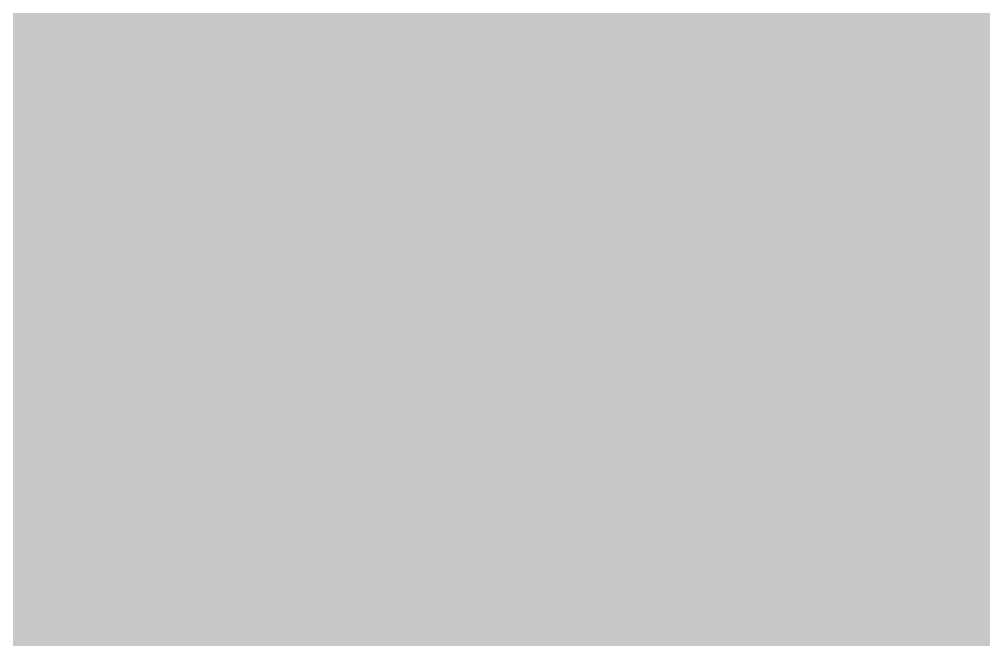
# Model space of a CAD drawing. Header units: millimetres. Extents: x -5 to 304, y -6 to 30.
# Drawn here: x 252.644 to 257.115, y 11.742 to 14.62 of the extents above; entities that cross this region are included whole.
import ezdxf

# ---------------------------------------------------------------- set-up
doc = ezdxf.new("R2010")
doc.units = ezdxf.units.MM
doc.header["$MEASUREMENT"] = 0
for name, color, linetype, true_color in [('Bottom-Layer', 7, 'Continuous', 0x0000ff), ('Top-Layer', 7, 'Continuous', 0xff0000), ('Top-Silkscreen-Layer', 7, 'Continuous', 0xffcc00)]:
    doc.layers.add(name, color=color, linetype=linetype, true_color=true_color)

msp = doc.modelspace()

# ---------------------------------------------------------------- hatches: boundary and pattern name
at = {"layer": 'Bottom-Layer'}
msp.add_hatch(color=256, dxfattribs=at).paths.add_polyline_path([(299.6425, 24.6419), (299.6425, 0.3581), (0.3581, 0.3581), (0.3581, 24.6419)])
at = {"layer": 'Top-Layer'}
msp.add_hatch(color=256, dxfattribs=at).paths.add_polyline_path([(299.6425, 12.1829), (299.6425, 8.5571), (299.4422, 9.0767), (299.0786, 9.4984), (298.5941, 9.773), (298.0455, 9.8682), (296.5855, 9.8682), (296.0286, 9.77), (295.5389, 9.4873), (295.1755, 9.0541), (294.9821, 8.5228), (294.9821, 7.9573), (295.1755, 7.426), (295.5389, 6.9928), (296.0286, 6.7101), (296.5855, 6.6119), (298.0455, 6.6119), (298.5941, 6.7071), (299.0786, 6.9816), (299.4422, 7.4034), (299.6425, 7.9229), (299.6425, 0.3581), (0.3581, 0.3581), (0.3581, 24.6419), (299.6425, 24.6419), (299.6425, 17.1472), (299.5138, 17.6185), (299.2907, 18.0531), (298.9829, 18.4325), (294.793, 22.6225), (294.3046, 22.9973), (293.7358, 23.2328), (293.1255, 23.3132), (275.6171, 23.3132), (275.5125, 23.3109), (275.4082, 23.3039), (271.8325, 23.3039), (271.7281, 23.3109), (271.6236, 23.3132), (171.5773, 23.3132), (171.444, 23.3094), (171.3111, 23.2981), (171.1919, 23.3072), (171.0723, 23.3102), (120.4748, 23.3102), (120.4159, 23.3124), (120.3569, 23.3132), (17.287, 23.3132), (17.2197, 23.3122), (17.1525, 23.3093), (17.0853, 23.3122), (17.018, 23.3132), (7.635, 23.3132), (7.0247, 23.2328), (6.4559, 22.9973), (5.9675, 22.6225), (1.6025, 18.2575), (1.2003, 17.7202), (0.9658, 17.0913), (0.9179, 16.4218), (1.0605, 15.766), (1.3822, 15.1769), (1.8568, 14.7023), (2.4459, 14.3806), (3.1018, 14.2379), (3.7713, 14.2858), (4.4001, 14.5203), (4.9375, 14.9226), (8.6118, 18.5969), (17.018, 18.5969), (17.0853, 18.5979), (17.1525, 18.6007), (17.2197, 18.5979), (17.287, 18.5969), (26.5959, 18.5969), (26.5959, 13.3162), (26.4732, 13.8556), (26.177, 14.3228), (25.7414, 14.6638), (25.2168, 14.8394), (22.1871, 17.8691), (22.0297, 17.9742), (21.844, 18.0112), (9.779, 18.0112), (9.5934, 17.9742), (9.436, 17.8691), (5.1842, 13.6174), (4.8412, 13.894), (4.4366, 14.0685), (4, 14.1282), (2.54, 14.1282), (1.9831, 14.03), (1.4935, 13.7473), (1.13, 13.3141), (0.9366, 12.7827), (0.9366, 12.2173), (1.13, 11.686), (1.4935, 11.2528), (1.9831, 10.9701), (2.54, 10.8719), (4, 10.8719), (4.5372, 10.963), (5.0142, 11.2263), (5.3776, 11.6322), (5.5868, 12.1353), (5.6183, 12.6792), (9.98, 17.0409), (21.6431, 17.0409), (24.0864, 14.5975), (23.6886, 14.2344), (23.431, 13.7613), (23.3419, 13.23), (23.3419, 11.77), (23.4401, 11.2132), (23.7228, 10.7235), (24.156, 10.36), (24.6873, 10.1666), (25.2528, 10.1666), (25.7841, 10.36), (26.2173, 10.7235), (26.5, 11.2132), (26.5982, 11.77), (26.5982, 12.0829), (26.7238, 11.4973), (27.0292, 10.9822), (27.3309, 10.5913), (27.736, 10.3088), (28.2071, 10.1607), (28.701, 10.1607), (29.1721, 10.3088), (29.5772, 10.5913), (29.8789, 10.9822), (30.1152, 11.3423), (30.2623, 11.7471), (30.3122, 12.1749), (30.3122, 18.5969), (69.687, 18.5969), (69.687, 12.5), (69.7481, 12.0274), (69.9274, 11.5858), (70.0702, 11.0806), (70.3663, 10.647), (70.7849, 10.3303), (71.2826, 10.1632), (71.8076, 10.1632), (72.3053, 10.3303), (72.724, 10.647), (73.0201, 11.0806), (73.1628, 11.5858), (73.3422, 12.0274), (73.4033, 12.5), (73.4033, 18.5969), (94.8095, 18.5969), (94.8095, 17.764), (94.495, 17.3448), (94.33, 16.8475), (94.3315, 16.3235), (94.4993, 15.8271), (94.8161, 15.4098), (95.2491, 15.1146), (95.7534, 14.9723), (96.195, 14.793), (96.6677, 14.7319), (97.1403, 14.793), (97.5819, 14.9723), (98.0862, 15.1146), (98.5192, 15.4098), (98.836, 15.8271), (99.0038, 16.3235), (99.0053, 16.8475), (98.8403, 17.3448), (98.5258, 17.764), (98.5258, 18.5969), (101.6505, 18.5969), (101.6505, 17.764), (101.336, 17.3448), (101.171, 16.8475), (101.1725, 16.3235), (101.3403, 15.8271), (101.6572, 15.4098), (102.0901, 15.1146), (102.5945, 14.9723), (103.036, 14.793), (103.5087, 14.7319), (103.9813, 14.793), (104.4229, 14.9723), (104.9272, 15.1146), (105.3602, 15.4098), (105.677, 15.8271), (105.8448, 16.3235), (105.8463, 16.8475), (105.6813, 17.3448), (105.3668, 17.764), (105.3668, 18.5969), (120.242, 18.5969), (120.3009, 18.5947), (120.3599, 18.594), (126.7481, 18.594), (126.7481, 13.3162), (126.6313, 13.8411), (126.35, 14.2994), (125.9346, 14.641), (125.4307, 14.8287), (122.3903, 17.8691), (122.2329, 17.9742), (122.0472, 18.0112), (110.4902, 18.0112), (110.3046, 17.9742), (110.1472, 17.8691), (105.6273, 13.3492), (105.2637, 13.7646), (104.7822, 14.0346), (104.2382, 14.1282), (102.7782, 14.1282), (102.2706, 14.047), (101.8136, 13.8117), (101.4527, 13.4455), (101.224, 12.9852), (98.9514, 12.9852), (98.7227, 13.4455), (98.3618, 13.8117), (97.9048, 14.047), (97.3972, 14.1282), (95.9372, 14.1282), (95.4457, 14.0522), (95.0001, 13.8314), (94.6419, 13.4864), (90.2592, 17.8691), (90.1018, 17.9742), (89.9162, 18.0112), (78.1052, 18.0112), (77.9195, 17.9742), (77.7621, 17.8691), (74.7177, 14.8247), (74.202, 14.6223), (73.7841, 14.2587), (73.5122, 13.7759), (73.418, 13.23), (73.418, 11.77), (73.5162, 11.2132), (73.7989, 10.7235), (74.2321, 10.36), (74.7634, 10.1666), (75.3289, 10.1666), (75.8602, 10.36), (76.2934, 10.7235), (76.5761, 11.2132), (76.6743, 11.77), (76.6743, 13.23), (76.5798, 13.7766), (76.3074, 14.2597), (75.8885, 14.6233), (78.3061, 17.0409), (89.7152, 17.0409), (94.3099, 12.4462), (94.4026, 11.9561), (94.6392, 11.5171), (94.9977, 11.1703), (95.4443, 10.9483), (95.9372, 10.8719), (97.3972, 10.8719), (97.9048, 10.953), (98.3618, 11.1884), (98.7227, 11.5545), (98.9514, 12.0149), (101.224, 12.0149), (101.4527, 11.5545), (101.8136, 11.1884), (102.2706, 10.953), (102.7782, 10.8719), (104.2382, 10.8719), (104.7874, 10.9673), (105.2723, 11.2424), (105.6359, 11.665), (105.8357, 12.1854), (110.6912, 17.0409), (121.8463, 17.0409), (124.2699, 14.6173), (123.8561, 14.2537), (123.5873, 13.7729), (123.4941, 13.23), (123.4941, 11.77), (123.5923, 11.2132), (123.875, 10.7235), (124.3082, 10.36), (124.8395, 10.1666), (125.405, 10.1666), (125.9363, 10.36), (126.3695, 10.7235), (126.6522, 11.2132), (126.7504, 11.77), (126.7504, 12.408), (126.8215, 11.983), (126.9886, 11.5858), (127.1313, 11.0806), (127.4274, 10.647), (127.846, 10.3303), (128.3437, 10.1632), (128.8687, 10.1632), (129.3665, 10.3303), (129.7851, 10.647), (130.0812, 11.0806), (130.2239, 11.5858), (130.4033, 12.0274), (130.4644, 12.5), (130.4644, 18.594), (169.4652, 18.594), (169.4652, 16.5945), (169.4599, 16.514), (169.4582, 16.4332), (169.4582, 12.5), (169.5193, 12.0274), (169.6986, 11.5858), (169.8414, 11.0806), (170.1374, 10.647), (170.5561, 10.3303), (171.0538, 10.1632), (171.5788, 10.1632), (172.0765, 10.3303), (172.4952, 10.647), (172.7913, 11.0806), (172.934, 11.5858), (173.1133, 12.0274), (173.1745, 12.5), (173.1745, 16.2789), (173.1797, 16.3595), (173.1815, 16.4402), (173.1815, 18.5969), (194.6866, 18.5969), (194.6866, 17.8434), (194.3334, 17.4338), (194.1338, 16.9312), (194.1099, 16.3909), (194.2643, 15.8726), (194.5799, 15.4335), (195.0219, 15.1219), (195.5416, 14.9723), (195.9832, 14.793), (196.4558, 14.7319), (196.9285, 14.793), (197.3701, 14.9723), (197.8577, 15.107), (198.2805, 15.3848), (198.5976, 15.779), (198.7784, 16.2515), (198.8054, 16.7567), (198.6761, 17.2458), (198.4029, 17.6715), (198.4029, 18.5969), (201.4387, 18.5969), (201.4387, 17.764), (201.1242, 17.3448), (200.9592, 16.8475), (200.9607, 16.3235), (201.1285, 15.8271), (201.4453, 15.4098), (201.8783, 15.1146), (202.3826, 14.9723), (202.8242, 14.793), (203.2969, 14.7319), (203.7695, 14.793), (204.2111, 14.9723), (204.7154, 15.1146), (205.1484, 15.4098), (205.4652, 15.8271), (205.633, 16.3235), (205.6345, 16.8475), (205.4695, 17.3448), (205.155, 17.764), (205.155, 18.5969), (226.5193, 18.5969), (226.5193, 13.3162), (226.4157, 13.8077), (226.1671, 14.2442), (225.7974, 14.5842), (225.3416, 14.7953), (224.8432, 14.8574), (221.8315, 17.8691), (221.6741, 17.9742), (221.4884, 18.0112), (210.4394, 18.0112), (210.2538, 17.9742), (210.0964, 17.8691), (205.4735, 13.2462), (205.218, 13.6095), (204.8737, 13.8903), (204.4665, 14.0676), (204.0264, 14.1282), (202.5664, 14.1282), (202.0588, 14.047), (201.6018, 13.8117), (201.2409, 13.4455), (201.0122, 12.9852), (198.7396, 12.9852), (198.5109, 13.4455), (198.15, 13.8117), (197.693, 14.047), (197.1854, 14.1282), (195.7254, 14.1282), (195.1839, 14.0355), (194.704, 13.768), (194.3405, 13.3561), (189.8274, 17.8691), (189.67, 17.9742), (189.4844, 18.0112), (178.0544, 18.0112), (177.8687, 17.9742), (177.7113, 17.8691), (174.6959, 14.8536), (174.2227, 14.7457), (173.8023, 14.503), (173.4721, 14.1473), (173.2615, 13.71), (173.1892, 13.23), (173.1892, 11.77), (173.2874, 11.2132), (173.5701, 10.7235), (174.0033, 10.36), (174.5346, 10.1666), (175.1001, 10.1666), (175.6314, 10.36), (176.0646, 10.7235), (176.3473, 11.2132), (176.4455, 11.77), (176.4455, 13.23), (176.3648, 13.736), (176.131, 14.1919), (175.767, 14.5525), (178.2553, 17.0409), (189.2834, 17.0409), (194.1253, 12.199), (194.3224, 11.6739), (194.686, 11.2468), (195.1729, 10.9685), (195.7254, 10.8719), (197.1854, 10.8719), (197.693, 10.953), (198.15, 11.1884), (198.5109, 11.5545), (198.7396, 12.0149), (201.0122, 12.0149), (201.2409, 11.5545), (201.6018, 11.1884), (202.0588, 10.953), (202.5664, 10.8719), (204.0264, 10.8719), (204.5423, 10.9558), (205.0051, 11.1988), (205.367, 11.576), (205.5907, 12.0484), (205.6792, 12.0941), (205.7565, 12.157), (210.6404, 17.0409), (221.2875, 17.0409), (223.8492, 14.4792), (223.5342, 14.1264), (223.334, 13.6979), (223.2653, 13.23), (223.2653, 11.77), (223.3635, 11.2132), (223.6462, 10.7235), (224.0794, 10.36), (224.6107, 10.1666), (225.1762, 10.1666), (225.7075, 10.36), (226.1407, 10.7235), (226.4234, 11.2132), (226.5216, 11.77), (226.5216, 12.408), (226.5927, 11.983), (226.7597, 11.5858), (226.9025, 11.0806), (227.1986, 10.647), (227.6172, 10.3303), (228.1149, 10.1632), (228.6399, 10.1632), (229.1376, 10.3303), (229.5563, 10.647), (229.8524, 11.0806), (229.9951, 11.5858), (230.1745, 12.0274), (230.2356, 12.5), (230.2356, 18.5969), (269.5474, 18.5969), (269.5474, 12.5), (269.6085, 12.0274), (269.7879, 11.5858), (269.9306, 11.0806), (270.2267, 10.647), (270.6453, 10.3303), (271.143, 10.1632), (271.668, 10.1632), (272.1658, 10.3303), (272.5844, 10.647), (272.8805, 11.0806), (273.0232, 11.5858), (273.2026, 12.0274), (273.2637, 12.5), (273.2637, 18.5876), (275.6171, 18.5876), (275.7216, 18.5899), (275.8259, 18.5969), (292.1487, 18.5969), (295.648, 15.0976), (296.1618, 14.7084), (296.7617, 14.4728), (297.403, 14.4085), (298.0378, 14.5203), (298.6186, 14.7997), (299.1021, 15.2259), (299.4521, 15.7671), (299.6425, 16.3829), (299.6425, 12.8171), (299.4422, 13.3367), (299.0786, 13.7584), (298.5941, 14.0329), (298.0455, 14.1282), (296.5855, 14.1282), (296.1184, 14.0597), (295.6906, 13.8602), (291.8086, 17.7421), (291.6512, 17.8472), (291.4656, 17.8842), (279.0196, 17.8842), (278.8339, 17.8472), (278.6765, 17.7421), (275.6253, 14.6909), (275.1002, 14.8466), (274.5532, 14.8194), (274.0462, 14.6123), (273.6365, 14.2487), (273.3705, 13.7699), (273.2784, 13.23), (273.2784, 11.77), (273.3766, 11.2132), (273.6593, 10.7235), (274.0925, 10.36), (274.6238, 10.1666), (275.1893, 10.1666), (275.7206, 10.36), (276.1538, 10.7235), (276.4365, 11.2132), (276.5347, 11.77), (276.5347, 13.23), (276.4824, 13.6393), (276.3289, 14.0223), (279.2205, 16.9139), (291.2646, 16.9139), (295.0738, 13.1047), (294.9598, 12.59), (295.0163, 12.0659), (295.2373, 11.5873), (295.5996, 11.2043), (296.0653, 10.9572), (296.5855, 10.8719), (298.0455, 10.8719), (298.5941, 10.9671), (299.0786, 11.2416), (299.4422, 11.6634)])
at = {"layer": 'Top-Silkscreen-Layer'}
for points in [[(255.9769, 16.3669), (255.9456, 16.3559), (255.9104, 16.3207), (255.8753, 16.2855), (255.8635, 16.2509), (255.8517, 16.2163), (255.8517, 16.1752), (255.8517, 16.1341), (255.8635, 16.0995), (255.8753, 16.0649), (255.9109, 16.0293), (255.9465, 15.9936), (255.9756, 15.9849), (256.0047, 15.9762), (256.0047, 15.9712), (256.0047, 15.9663), (255.9756, 15.9576), (255.9465, 15.9489), (255.9103, 15.9126), (255.8741, 15.8764), (255.8654, 15.8473), (255.8567, 15.8183), (255.8517, 15.8183), (255.8467, 15.8183), (255.838, 15.8473), (255.8293, 15.8764), (255.7937, 15.912), (255.758, 15.9477), (255.7234, 15.9595), (255.6888, 15.9712), (255.6477, 15.9712), (255.6066, 15.9712), (255.572, 15.9595), (255.5374, 15.9477), (255.5018, 15.912), (255.4662, 15.8764), (255.4575, 15.8473), (255.4488, 15.8183), (255.4438, 15.8183), (255.4388, 15.8183), (255.4301, 15.8473), (255.4214, 15.8764), (255.3857, 15.912), (255.3501, 15.9477), (255.3155, 15.9595), (255.2809, 15.9712), (255.2398, 15.9712), (255.1987, 15.9712), (255.1641, 15.9595), (255.1295, 15.9477), (255.0945, 15.9126), (255.0594, 15.8776), (255.0476, 15.843), (255.0359, 15.8084), (255.0359, 15.7673), (255.0359, 15.7262), (255.0476, 15.6916), (255.0594, 15.657), (255.0945, 15.6219), (255.1295, 15.5869), (255.1641, 15.5751), (255.1987, 15.5633), (255.2398, 15.5633), (255.2809, 15.5633), (255.3155, 15.5751), (255.3501, 15.5869), (255.3857, 15.6225), (255.4214, 15.6582), (255.4301, 15.6872), (255.4388, 15.7163), (255.4438, 15.7163), (255.4488, 15.7163), (255.4575, 15.6872), (255.4662, 15.6582), (255.5024, 15.6219), (255.5386, 15.5857), (255.5677, 15.577), (255.5967, 15.5683), (255.5967, 15.5633), (255.5967, 15.5583), (255.5677, 15.5496), (255.5386, 15.5409), (255.503, 15.5053), (255.4673, 15.4696), (255.4556, 15.435), (255.4438, 15.4004), (255.4438, 15.3593), (255.4438, 15.3182), (255.4556, 15.2836), (255.4673, 15.249), (255.5024, 15.214), (255.5374, 15.1789), (255.572, 15.1672), (255.6066, 15.1554), (255.6477, 15.1554), (255.6888, 15.1554), (255.7234, 15.1672), (255.758, 15.1789), (255.7937, 15.2146), (255.8293, 15.2502), (255.838, 15.2793), (255.8467, 15.3083), (255.8517, 15.3083), (255.8567, 15.3083), (255.8654, 15.2793), (255.8741, 15.2502), (255.9103, 15.214), (255.9465, 15.1778), (255.9756, 15.169), (256.0047, 15.1603), (256.0047, 15.1554), (256.0047, 15.1504), (255.9756, 15.1417), (255.9465, 15.133), (255.9109, 15.0973), (255.8753, 15.0617), (255.8635, 15.0271), (255.8517, 14.9925), (255.8517, 14.9514), (255.8517, 14.9103), (255.8635, 14.8757), (255.8753, 14.8411), (255.9109, 14.8055), (255.9465, 14.7698), (255.9756, 14.7611), (256.0047, 14.7524), (256.0047, 14.7474), (256.0047, 14.7424), (255.9756, 14.7337), (255.9465, 14.725), (255.9109, 14.6894), (255.8753, 14.6537), (255.8635, 14.6192), (255.8517, 14.5846), (255.8517, 14.5435), (255.8517, 14.5023), (255.8635, 14.4677), (255.8753, 14.4332), (255.9109, 14.3975), (255.9465, 14.3619), (255.9756, 14.3532), (256.0047, 14.3445), (256.0047, 14.3395), (256.0047, 14.3345), (255.9756, 14.3258), (255.9465, 14.3171), (255.9109, 14.2814), (255.8753, 14.2458), (255.8635, 14.2112), (255.8517, 14.1766), (255.8517, 14.1355), (255.8517, 14.0944), (255.8635, 14.0598), (255.8753, 14.0252), (255.9109, 13.9896), (255.9465, 13.9539), (255.9756, 13.9452), (256.0047, 13.9365), (256.0047, 13.9315), (256.0047, 13.9266), (255.9756, 13.9179), (255.9465, 13.9092), (255.9109, 13.8735), (255.8753, 13.8379), (255.8635, 13.8033), (255.8517, 13.7687), (255.8517, 13.7276), (255.8517, 13.6865), (255.8635, 13.6519), (255.8753, 13.6173), (255.9103, 13.5822), (255.9454, 13.5472), (255.9799, 13.5354), (256.0145, 13.5236), (256.0556, 13.5236), (256.0968, 13.5236), (256.1313, 13.5354), (256.1659, 13.5472), (256.201, 13.5822), (256.236, 13.6173), (256.2478, 13.6519), (256.2596, 13.6865), (256.2596, 13.7276), (256.2596, 13.7687), (256.2478, 13.8033), (256.236, 13.8379), (256.2004, 13.8735), (256.1647, 13.9092), (256.1357, 13.9179), (256.1066, 13.9266), (256.1066, 13.9315), (256.1066, 13.9365), (256.1357, 13.9452), (256.1647, 13.9539), (256.201, 13.9902), (256.2372, 14.0264), (256.2459, 14.0555), (256.2546, 14.0845), (256.2596, 14.0845), (256.2646, 14.0845), (256.2733, 14.0555), (256.282, 14.0264), (256.3176, 13.9908), (256.3533, 13.9551), (256.3879, 13.9433), (256.4224, 13.9315), (256.4636, 13.9315), (256.5047, 13.9315), (256.5393, 13.9433), (256.5738, 13.9551), (256.6089, 13.9902), (256.6439, 14.0252), (256.6557, 14.0598), (256.6675, 14.0944), (256.6675, 14.1355), (256.6675, 14.1766), (256.6557, 14.2112), (256.6439, 14.2458), (256.6083, 14.2814), (256.5727, 14.3171), (256.5436, 14.3258), (256.5145, 14.3345), (256.5145, 14.3395), (256.5145, 14.3445), (256.5436, 14.3532), (256.5727, 14.3619), (256.6083, 14.3975), (256.6439, 14.4332), (256.6557, 14.4677), (256.6675, 14.5023), (256.6675, 14.5435), (256.6675, 14.5846), (256.6557, 14.6192), (256.6439, 14.6537), (256.6089, 14.6888), (256.5738, 14.7239), (256.5393, 14.7356), (256.5047, 14.7474), (256.4636, 14.7474), (256.4224, 14.7474), (256.3879, 14.7356), (256.3533, 14.7239), (256.3176, 14.6882), (256.282, 14.6526), (256.2733, 14.6235), (256.2646, 14.5944), (256.2596, 14.5944), (256.2546, 14.5944), (256.2459, 14.6235), (256.2372, 14.6526), (256.201, 14.6888), (256.1647, 14.725), (256.1357, 14.7337), (256.1066, 14.7424), (256.1066, 14.7474), (256.1066, 14.7524), (256.1357, 14.7611), (256.1647, 14.7698), (256.2004, 14.8055), (256.236, 14.8411), (256.2478, 14.8757), (256.2596, 14.9103), (256.2596, 14.9514), (256.2596, 14.9925), (256.2478, 15.0271), (256.236, 15.0617), (256.2004, 15.0973), (256.1647, 15.133), (256.1357, 15.1417), (256.1066, 15.1504), (256.1066, 15.1554), (256.1066, 15.1603), (256.1357, 15.169), (256.1647, 15.1778), (256.201, 15.214), (256.2372, 15.2502), (256.2459, 15.2793), (256.2546, 15.3083), (256.2596, 15.3083), (256.2646, 15.3083), (256.2733, 15.2793), (256.282, 15.2502), (256.3176, 15.2146), (256.3533, 15.1789), (256.3879, 15.1672), (256.4224, 15.1554), (256.4636, 15.1554), (256.5047, 15.1554), (256.5393, 15.1672), (256.5738, 15.1789), (256.6089, 15.214), (256.6439, 15.249), (256.6557, 15.2836), (256.6675, 15.3182), (256.6675, 15.3593), (256.6675, 15.4004), (256.6557, 15.435), (256.6439, 15.4696), (256.6083, 15.5053), (256.5727, 15.5409), (256.5436, 15.5496), (256.5145, 15.5583), (256.5145, 15.5633), (256.5145, 15.5683), (256.5436, 15.577), (256.5727, 15.5857), (256.6083, 15.6213), (256.6439, 15.657), (256.6557, 15.6916), (256.6675, 15.7262), (256.6675, 15.7673), (256.6675, 15.8084), (256.6557, 15.843), (256.6439, 15.8776), (256.6089, 15.9126), (256.5738, 15.9477), (256.5393, 15.9595), (256.5047, 15.9712), (256.4636, 15.9712), (256.4224, 15.9712), (256.3879, 15.9595), (256.3533, 15.9477), (256.3176, 15.912), (256.282, 15.8764), (256.2733, 15.8473), (256.2646, 15.8183), (256.2596, 15.8183), (256.2546, 15.8183), (256.2459, 15.8473), (256.2372, 15.8764), (256.201, 15.9126), (256.1647, 15.9489), (256.1357, 15.9576), (256.1066, 15.9663), (256.1066, 15.9712), (256.1066, 15.9762), (256.1357, 15.9849), (256.1647, 15.9936), (256.2004, 16.0293), (256.236, 16.0649), (256.2478, 16.0995), (256.2596, 16.1341), (256.2596, 16.1752), (256.2596, 16.2163), (256.2478, 16.2509), (256.236, 16.2855), (256.201, 16.3206), (256.1659, 16.3556), (256.1313, 16.3674), (256.0968, 16.3792), (256.0525, 16.3786), (256.0083, 16.378)], [(256.2733, 14.4634), (256.282, 14.4343), (256.3182, 14.3981), (256.3545, 14.3619), (256.3835, 14.3532), (256.4126, 14.3445), (256.4126, 14.3395), (256.4126, 14.3345), (256.3835, 14.3258), (256.3545, 14.3171), (256.3182, 14.2809), (256.282, 14.2446), (256.2733, 14.2156), (256.2646, 14.1865), (256.2596, 14.1865), (256.2546, 14.1865), (256.2459, 14.2156), (256.2372, 14.2446), (256.201, 14.2809), (256.1647, 14.3171), (256.1357, 14.3258), (256.1066, 14.3345), (256.1066, 14.3395), (256.1066, 14.3445), (256.1357, 14.3532), (256.1647, 14.3619), (256.201, 14.3981), (256.2372, 14.4343), (256.2459, 14.4634), (256.2546, 14.4925), (256.2596, 14.4925), (256.2646, 14.4925)], [(253.4179, 14.0555), (253.4266, 14.0264), (253.4622, 13.9908), (253.4979, 13.9551), (253.5325, 13.9433), (253.5671, 13.9315), (253.6082, 13.9315), (253.6493, 13.9315), (253.6839, 13.9433), (253.7185, 13.9551), (253.7541, 13.9908), (253.7897, 14.0264), (253.7984, 14.0555), (253.8071, 14.0845), (253.8121, 14.0845), (253.8171, 14.0845), (253.8258, 14.0555), (253.8345, 14.0264), (253.8701, 13.9908), (253.9058, 13.9551), (253.9404, 13.9433), (253.975, 13.9315), (254.0161, 13.9315), (254.0572, 13.9315), (254.0918, 13.9433), (254.1264, 13.9551), (254.162, 13.9908), (254.1976, 14.0264), (254.2063, 14.0555), (254.2151, 14.0845), (254.22, 14.0845), (254.225, 14.0845), (254.2337, 14.0555), (254.2424, 14.0264), (254.2781, 13.9908), (254.3137, 13.9551), (254.3483, 13.9433), (254.3829, 13.9315), (254.424, 13.9315), (254.4651, 13.9315), (254.4997, 13.9433), (254.5343, 13.9551), (254.5699, 13.9908), (254.6056, 14.0264), (254.6143, 14.0555), (254.623, 14.0845), (254.6279, 14.0845), (254.6329, 14.0845), (254.6416, 14.0555), (254.6503, 14.0264), (254.6866, 13.9902), (254.7228, 13.9539), (254.7519, 13.9452), (254.7809, 13.9365), (254.7809, 13.9315), (254.7809, 13.9266), (254.7519, 13.9179), (254.7228, 13.9092), (254.6872, 13.8735), (254.6515, 13.8379), (254.6397, 13.8033), (254.6279, 13.7687), (254.6279, 13.7276), (254.6279, 13.6865), (254.6397, 13.6519), (254.6515, 13.6173), (254.6872, 13.5816), (254.7228, 13.546), (254.7519, 13.5373), (254.7809, 13.5286), (254.7809, 13.5236), (254.7809, 13.5186), (254.7519, 13.5099), (254.7228, 13.5012), (254.6872, 13.4656), (254.6515, 13.4299), (254.6397, 13.3953), (254.6279, 13.3607), (254.6279, 13.3196), (254.6279, 13.2785), (254.6397, 13.2439), (254.6515, 13.2093), (254.6872, 13.1737), (254.7228, 13.1381), (254.7519, 13.1293), (254.7809, 13.1206), (254.7809, 13.1157), (254.7809, 13.1107), (254.7519, 13.102), (254.7228, 13.0933), (254.6872, 13.0576), (254.6515, 13.022), (254.6397, 12.9874), (254.6279, 12.9528), (254.6279, 12.9117), (254.6279, 12.8706), (254.6397, 12.836), (254.6515, 12.8014), (254.6872, 12.7658), (254.7228, 12.7301), (254.7519, 12.7214), (254.7809, 12.7127), (254.7809, 12.7077), (254.7809, 12.7027), (254.7519, 12.694), (254.7228, 12.6853), (254.6866, 12.6491), (254.6503, 12.6129), (254.6416, 12.5838), (254.6329, 12.5547), (254.6279, 12.5547), (254.623, 12.5547), (254.6143, 12.5838), (254.6056, 12.6129), (254.5699, 12.6485), (254.5343, 12.6841), (254.4997, 12.6959), (254.4651, 12.7077), (254.424, 12.7077), (254.3829, 12.7077), (254.3483, 12.6959), (254.3137, 12.6841), (254.2781, 12.6485), (254.2424, 12.6129), (254.2337, 12.5838), (254.225, 12.5547), (254.22, 12.5547), (254.2151, 12.5547), (254.2063, 12.5838), (254.1976, 12.6129), (254.162, 12.6485), (254.1264, 12.6841), (254.0918, 12.6959), (254.0572, 12.7077), (254.0161, 12.7077), (253.975, 12.7077), (253.9404, 12.6959), (253.9058, 12.6841), (253.8701, 12.6485), (253.8345, 12.6129), (253.8258, 12.5838), (253.8171, 12.5547), (253.8121, 12.5547), (253.8071, 12.5547), (253.7984, 12.5838), (253.7897, 12.6129), (253.7541, 12.6485), (253.7185, 12.6841), (253.6839, 12.6959), (253.6493, 12.7077), (253.6082, 12.7077), (253.5671, 12.7077), (253.5325, 12.6959), (253.4979, 12.6841), (253.4622, 12.6485), (253.4266, 12.6129), (253.4179, 12.5838), (253.4092, 12.5547), (253.4042, 12.5547), (253.3992, 12.5547), (253.3905, 12.5838), (253.3818, 12.6129), (253.3456, 12.6491), (253.3094, 12.6853), (253.2803, 12.694), (253.2512, 12.7027), (253.2512, 12.7077), (253.2512, 12.7127), (253.2803, 12.7214), (253.3094, 12.7301), (253.345, 12.7658), (253.3806, 12.8014), (253.3924, 12.836), (253.4042, 12.8706), (253.4042, 12.9117), (253.4042, 12.9528), (253.3924, 12.9874), (253.3806, 13.022), (253.345, 13.0576), (253.3094, 13.0933), (253.2803, 13.102), (253.2512, 13.1107), (253.2512, 13.1157), (253.2512, 13.1206), (253.2803, 13.1293), (253.3094, 13.1381), (253.345, 13.1737), (253.3806, 13.2093), (253.3924, 13.2439), (253.4042, 13.2785), (253.4042, 13.3196), (253.4042, 13.3607), (253.3924, 13.3953), (253.3806, 13.4299), (253.345, 13.4656), (253.3094, 13.5012), (253.2803, 13.5099), (253.2512, 13.5186), (253.2512, 13.5236), (253.2512, 13.5286), (253.2803, 13.5373), (253.3094, 13.546), (253.345, 13.5816), (253.3806, 13.6173), (253.3924, 13.6519), (253.4042, 13.6865), (253.4042, 13.7276), (253.4042, 13.7687), (253.3924, 13.8033), (253.3806, 13.8379), (253.345, 13.8735), (253.3094, 13.9092), (253.2803, 13.9179), (253.2512, 13.9266), (253.2512, 13.9315), (253.2512, 13.9365), (253.2803, 13.9452), (253.3094, 13.9539), (253.3456, 13.9902), (253.3818, 14.0264), (253.3905, 14.0555), (253.3992, 14.0845), (253.4042, 14.0845), (253.4092, 14.0845)], [(253.9374, 13.5114), (253.906, 13.5003), (253.8709, 13.4651), (253.8357, 13.4299), (253.8239, 13.3953), (253.8121, 13.3607), (253.8121, 13.3196), (253.8121, 13.2785), (253.8239, 13.2439), (253.8357, 13.2093), (253.8707, 13.1743), (253.9058, 13.1392), (253.9404, 13.1274), (253.975, 13.1157), (254.0161, 13.1157), (254.0572, 13.1157), (254.0918, 13.1274), (254.1264, 13.1392), (254.1614, 13.1743), (254.1965, 13.2093), (254.2082, 13.2439), (254.22, 13.2785), (254.22, 13.3196), (254.22, 13.3607), (254.2082, 13.3953), (254.1965, 13.4299), (254.1614, 13.465), (254.1264, 13.5), (254.0918, 13.5118), (254.0572, 13.5236), (254.013, 13.523), (253.9687, 13.5225)], [(256.3849, 13.5114), (256.3535, 13.5003), (256.3183, 13.4651), (256.2832, 13.4299), (256.2714, 13.3953), (256.2596, 13.3607), (256.2596, 13.3196), (256.2596, 13.2785), (256.2714, 13.2439), (256.2832, 13.2093), (256.3182, 13.1743), (256.3533, 13.1392), (256.3879, 13.1274), (256.4224, 13.1157), (256.4636, 13.1157), (256.5047, 13.1157), (256.5393, 13.1274), (256.5738, 13.1392), (256.6089, 13.1743), (256.6439, 13.2093), (256.6557, 13.2439), (256.6675, 13.2785), (256.6675, 13.3196), (256.6675, 13.3607), (256.6557, 13.3953), (256.6439, 13.4299), (256.6089, 13.465), (256.5738, 13.5), (256.5393, 13.5118), (256.5047, 13.5236), (256.4604, 13.523), (256.4162, 13.5225)], [(253.4179, 12.4237), (253.4266, 12.3946), (253.4628, 12.3584), (253.4991, 12.3222), (253.5281, 12.3135), (253.5572, 12.3048), (253.5572, 12.2998), (253.5572, 12.2948), (253.5281, 12.2861), (253.4991, 12.2774), (253.4628, 12.2412), (253.4266, 12.2049), (253.4179, 12.1759), (253.4092, 12.1468), (253.4042, 12.1468), (253.3992, 12.1468), (253.3905, 12.1759), (253.3818, 12.2049), (253.3456, 12.2412), (253.3094, 12.2774), (253.2803, 12.2861), (253.2512, 12.2948), (253.2512, 12.2998), (253.2512, 12.3048), (253.2803, 12.3135), (253.3094, 12.3222), (253.3456, 12.3584), (253.3818, 12.3946), (253.3905, 12.4237), (253.3992, 12.4528), (253.4042, 12.4528), (253.4092, 12.4528)], [(255.0495, 12.4237), (255.0583, 12.3946), (255.0945, 12.3584), (255.1307, 12.3222), (255.1598, 12.3135), (255.1888, 12.3048), (255.1888, 12.2998), (255.1888, 12.2948), (255.1598, 12.2861), (255.1307, 12.2774), (255.0945, 12.2412), (255.0583, 12.2049), (255.0495, 12.1759), (255.0408, 12.1468), (255.0359, 12.1468), (255.0309, 12.1468), (255.0222, 12.1759), (255.0135, 12.2049), (254.9772, 12.2412), (254.941, 12.2774), (254.912, 12.2861), (254.8829, 12.2948), (254.8829, 12.2998), (254.8829, 12.3048), (254.912, 12.3135), (254.941, 12.3222), (254.9772, 12.3584), (255.0135, 12.3946), (255.0222, 12.4237), (255.0309, 12.4528), (255.0359, 12.4528), (255.0408, 12.4528)], [(255.4575, 12.4237), (255.4662, 12.3946), (255.5024, 12.3584), (255.5386, 12.3222), (255.5677, 12.3135), (255.5967, 12.3048), (255.5967, 12.2998), (255.5967, 12.2948), (255.5677, 12.2861), (255.5386, 12.2774), (255.5024, 12.2412), (255.4662, 12.2049), (255.4575, 12.1759), (255.4488, 12.1468), (255.4438, 12.1468), (255.4388, 12.1468), (255.4301, 12.1759), (255.4214, 12.2049), (255.3852, 12.2412), (255.3489, 12.2774), (255.3199, 12.2861), (255.2908, 12.2948), (255.2908, 12.2998), (255.2908, 12.3048), (255.3199, 12.3135), (255.3489, 12.3222), (255.3852, 12.3584), (255.4214, 12.3946), (255.4301, 12.4237), (255.4388, 12.4528), (255.4438, 12.4528), (255.4488, 12.4528)]]:
    msp.add_hatch(color=256, dxfattribs=at).paths.add_polyline_path(points)

# ---------------------------------------------------------------- linework, layer by layer
at = {"layer": 'Top-Silkscreen-Layer', "const_width": 0.254}
for points in [[(252.7413, 14.7474), (252.7413, 14.7424), (252.7123, 14.7337), (252.6832, 14.725), (252.6476, 14.6894), (252.612, 14.6537), (252.6002, 14.6192), (252.5884, 14.5846), (252.5884, 14.5435), (252.5884, 14.5023), (252.6002, 14.4677), (252.612, 14.4332), (252.647, 14.3981), (252.682, 14.3631), (252.7166, 14.3513), (252.7512, 14.3395), (252.7923, 14.3395), (252.8334, 14.3395), (252.868, 14.3513), (252.9026, 14.3631), (252.9383, 14.3987), (252.9739, 14.4343), (252.9826, 14.4634), (252.9913, 14.4925), (252.9963, 14.4925), (253.0013, 14.4925), (253.01, 14.4634), (253.0187, 14.4343), (253.0549, 14.3981), (253.0911, 14.3619), (253.1202, 14.3532), (253.1493, 14.3445), (253.1493, 14.3395), (253.1493, 14.3345), (253.1202, 14.3258), (253.0911, 14.3171), (253.0555, 14.2814), (253.0199, 14.2458), (253.0081, 14.2112), (252.9963, 14.1766), (252.9963, 14.1355), (252.9963, 14.0944), (253.0081, 14.0598), (253.0199, 14.0252), (253.0555, 13.9896), (253.0911, 13.9539), (253.1202, 13.9452), (253.1493, 13.9365), (253.1493, 13.9315), (253.1493, 13.9266), (253.1202, 13.9179), (253.0911, 13.9092), (253.0555, 13.8735), (253.0199, 13.8379), (253.0081, 13.8033), (252.9963, 13.7687), (252.9963, 13.7276), (252.9963, 13.6865), (253.0081, 13.6519), (253.0199, 13.6173), (253.0555, 13.5816), (253.0911, 13.546), (253.1202, 13.5373), (253.1493, 13.5286), (253.1493, 13.5236), (253.1493, 13.5186), (253.1202, 13.5099), (253.0911, 13.5012), (253.0549, 13.465), (253.0187, 13.4287), (253.01, 13.3997), (253.0013, 13.3706), (252.9963, 13.3706), (252.9913, 13.3706), (252.9826, 13.3997), (252.9739, 13.4287), (252.9383, 13.4644), (252.9026, 13.5), (252.868, 13.5118), (252.8334, 13.5236), (252.7923, 13.5236), (252.7512, 13.5236), (252.7166, 13.5118), (252.682, 13.5), (252.6464, 13.4644), (252.6108, 13.4287), (252.6021, 13.3997), (252.5934, 13.3706), (252.5884, 13.3706), (252.5834, 13.3706), (252.5747, 13.3997), (252.566, 13.4287), (252.5298, 13.465), (252.4935, 13.5012)], [(253.1591, 14.7474), (253.1246, 14.7356), (253.09, 14.7239), (253.0543, 14.6882), (253.0187, 14.6526), (253.01, 14.6235), (253.0013, 14.5944), (252.9963, 14.5944), (252.9913, 14.5944), (252.9826, 14.6235), (252.9739, 14.6526), (252.9377, 14.6888), (252.9014, 14.725), (252.8724, 14.7337), (252.8433, 14.7424), (252.8433, 14.7474)], [(253.9651, 14.7474), (253.9651, 14.7424), (253.936, 14.7337), (253.907, 14.725), (253.8713, 14.6894), (253.8357, 14.6537), (253.8239, 14.6192), (253.8121, 14.5846), (253.8121, 14.5435), (253.8121, 14.5023), (253.8239, 14.4677), (253.8357, 14.4332), (253.8713, 14.3975), (253.907, 14.3619), (253.936, 14.3532), (253.9651, 14.3445), (253.9651, 14.3395), (253.9651, 14.3345), (253.936, 14.3258), (253.907, 14.3171), (253.8707, 14.2809), (253.8345, 14.2446), (253.8258, 14.2156), (253.8171, 14.1865), (253.8121, 14.1865), (253.8071, 14.1865), (253.7984, 14.2156), (253.7897, 14.2446), (253.7541, 14.2803), (253.7185, 14.3159), (253.6839, 14.3277), (253.6493, 14.3395), (253.6082, 14.3395), (253.5671, 14.3395), (253.5325, 14.3277), (253.4979, 14.3159), (253.4622, 14.2803), (253.4266, 14.2446), (253.4179, 14.2156), (253.4092, 14.1865), (253.4042, 14.1865), (253.3992, 14.1865), (253.3905, 14.2156), (253.3818, 14.2446), (253.3456, 14.2809), (253.3094, 14.3171), (253.2803, 14.3258), (253.2512, 14.3345), (253.2512, 14.3395), (253.2512, 14.3445), (253.2803, 14.3532), (253.3094, 14.3619), (253.345, 14.3975), (253.3806, 14.4332), (253.3924, 14.4677), (253.4042, 14.5023), (253.4042, 14.5435), (253.4042, 14.5846), (253.3924, 14.6192), (253.3806, 14.6537), (253.3456, 14.6888), (253.3105, 14.7239), (253.2759, 14.7356), (253.2414, 14.7474)], [(253.3924, 11.6122), (253.4042, 11.6468), (253.4042, 11.6879), (253.4042, 11.729), (253.3924, 11.7636), (253.3806, 11.7982), (253.345, 11.8338), (253.3094, 11.8694), (253.2803, 11.8782), (253.2512, 11.8869), (253.2512, 11.8918), (253.2512, 11.8968), (253.2803, 11.9055), (253.3094, 11.9142), (253.3456, 11.9505), (253.3818, 11.9867), (253.3905, 12.0158), (253.3992, 12.0448), (253.4042, 12.0448), (253.4092, 12.0448), (253.4179, 12.0158), (253.4266, 11.9867), (253.4622, 11.9511), (253.4979, 11.9154), (253.5325, 11.9036), (253.5671, 11.8918), (253.6082, 11.8918), (253.6493, 11.8918), (253.6839, 11.9036), (253.7185, 11.9154), (253.7535, 11.9505), (253.7885, 11.9855), (253.8003, 12.0201), (253.8121, 12.0547), (253.8121, 12.0958), (253.8121, 12.1369), (253.8003, 12.1715), (253.7885, 12.2061), (253.7529, 12.2417), (253.7173, 12.2774), (253.6882, 12.2861), (253.6592, 12.2948), (253.6592, 12.2998), (253.6592, 12.3048), (253.6882, 12.3135), (253.7173, 12.3222), (253.7535, 12.3584), (253.7897, 12.3946), (253.7984, 12.4237), (253.8071, 12.4528), (253.8121, 12.4528), (253.8171, 12.4528), (253.8258, 12.4237), (253.8345, 12.3946), (253.8701, 12.359), (253.9058, 12.3234), (253.9404, 12.3116), (253.975, 12.2998), (254.0161, 12.2998), (254.0572, 12.2998), (254.0918, 12.3116), (254.1264, 12.3234), (254.162, 12.359), (254.1976, 12.3946), (254.2063, 12.4237), (254.2151, 12.4528), (254.22, 12.4528), (254.225, 12.4528), (254.2337, 12.4237), (254.2424, 12.3946), (254.2781, 12.359), (254.3137, 12.3234), (254.3483, 12.3116), (254.3829, 12.2998), (254.424, 12.2998), (254.4651, 12.2998), (254.4997, 12.3116), (254.5343, 12.3234), (254.5699, 12.359), (254.6056, 12.3946), (254.6143, 12.4237), (254.623, 12.4528), (254.6279, 12.4528), (254.6329, 12.4528), (254.6416, 12.4237), (254.6503, 12.3946), (254.6866, 12.3584), (254.7228, 12.3222), (254.7519, 12.3135), (254.7809, 12.3048), (254.7809, 12.2998), (254.7809, 12.2948), (254.7519, 12.2861), (254.7228, 12.2774), (254.6872, 12.2417), (254.6515, 12.2061), (254.6397, 12.1715), (254.6279, 12.1369), (254.6279, 12.0958), (254.6279, 12.0547), (254.6397, 12.0201), (254.6515, 11.9855), (254.6866, 11.9505), (254.7216, 11.9154), (254.7562, 11.9036), (254.7908, 11.8918), (254.8319, 11.8918), (254.873, 11.8918), (254.9076, 11.9036), (254.9422, 11.9154), (254.9778, 11.9511), (255.0135, 11.9867), (255.0222, 12.0158), (255.0309, 12.0448), (255.0359, 12.0448), (255.0408, 12.0448), (255.0495, 12.0158), (255.0583, 11.9867), (255.0939, 11.9511), (255.1295, 11.9154), (255.1641, 11.9036), (255.1987, 11.8918), (255.2398, 11.8918), (255.2809, 11.8918), (255.3155, 11.9036), (255.3501, 11.9154), (255.3857, 11.9511), (255.4214, 11.9867), (255.4301, 12.0158), (255.4388, 12.0448), (255.4438, 12.0448), (255.4488, 12.0448), (255.4575, 12.0158), (255.4662, 11.9867), (255.5018, 11.9511), (255.5374, 11.9154), (255.572, 11.9036), (255.6066, 11.8918), (255.6477, 11.8918), (255.6888, 11.8918), (255.7234, 11.9036), (255.758, 11.9154), (255.7931, 11.9505), (255.8281, 11.9855), (255.8399, 12.0201), (255.8517, 12.0547), (255.8517, 12.0958), (255.8517, 12.1369), (255.8399, 12.1715), (255.8281, 12.2061), (255.7925, 12.2417), (255.7568, 12.2774), (255.7278, 12.2861), (255.6987, 12.2948), (255.6987, 12.2998), (255.6987, 12.3048), (255.7278, 12.3135), (255.7568, 12.3222), (255.7931, 12.3584), (255.8293, 12.3946), (255.838, 12.4237), (255.8467, 12.4528), (255.8517, 12.4528), (255.8567, 12.4528), (255.8654, 12.4237), (255.8741, 12.3946), (255.9097, 12.359), (255.9454, 12.3234), (255.9799, 12.3116), (256.0145, 12.2998), (256.0556, 12.2998), (256.0968, 12.2998), (256.1313, 12.3116), (256.1659, 12.3234), (256.2016, 12.359), (256.2372, 12.3946), (256.2459, 12.4237), (256.2546, 12.4528), (256.2596, 12.4528), (256.2646, 12.4528), (256.2733, 12.4237), (256.282, 12.3946), (256.3176, 12.359), (256.3533, 12.3234), (256.3879, 12.3116), (256.4224, 12.2998), (256.4636, 12.2998), (256.5047, 12.2998), (256.5393, 12.3116), (256.5738, 12.3234), (256.6089, 12.3584), (256.6439, 12.3935), (256.6557, 12.428), (256.6675, 12.4626), (256.6675, 12.5038), (256.6675, 12.5449), (256.6557, 12.5795), (256.6439, 12.614), (256.6089, 12.6491), (256.5738, 12.6841), (256.5393, 12.6959), (256.5047, 12.7077), (256.4636, 12.7077), (256.4224, 12.7077), (256.3879, 12.6959), (256.3533, 12.6841), (256.3176, 12.6485), (256.282, 12.6129), (256.2733, 12.5838), (256.2646, 12.5547), (256.2596, 12.5547), (256.2546, 12.5547), (256.2459, 12.5838), (256.2372, 12.6129), (256.2016, 12.6485), (256.1659, 12.6841), (256.1313, 12.6959), (256.0968, 12.7077), (256.0556, 12.7077), (256.0145, 12.7077), (255.9799, 12.6959), (255.9454, 12.6841), (255.9097, 12.6485), (255.8741, 12.6129), (255.8654, 12.5838), (255.8567, 12.5547), (255.8517, 12.5547), (255.8467, 12.5547), (255.838, 12.5838), (255.8293, 12.6129), (255.7937, 12.6485), (255.758, 12.6841), (255.7234, 12.6959), (255.6888, 12.7077), (255.6477, 12.7077), (255.6066, 12.7077), (255.572, 12.6959), (255.5374, 12.6841), (255.5018, 12.6485), (255.4662, 12.6129), (255.4575, 12.5838), (255.4488, 12.5547), (255.4438, 12.5547), (255.4388, 12.5547), (255.4301, 12.5838), (255.4214, 12.6129), (255.3857, 12.6485), (255.3501, 12.6841), (255.3155, 12.6959), (255.2809, 12.7077), (255.2398, 12.7077), (255.1987, 12.7077), (255.1641, 12.6959), (255.1295, 12.6841), (255.0939, 12.6485), (255.0583, 12.6129), (255.0495, 12.5838), (255.0408, 12.5547), (255.0359, 12.5547), (255.0309, 12.5547), (255.0222, 12.5838), (255.0135, 12.6129), (254.9772, 12.6491), (254.941, 12.6853), (254.912, 12.694), (254.8829, 12.7027), (254.8829, 12.7077), (254.8829, 12.7127), (254.912, 12.7214), (254.941, 12.7301), (254.9766, 12.7658), (255.0123, 12.8014), (255.0241, 12.836), (255.0359, 12.8706), (255.0359, 12.9117), (255.0359, 12.9528), (255.0241, 12.9874), (255.0123, 13.022), (254.9766, 13.0576), (254.941, 13.0933), (254.912, 13.102), (254.8829, 13.1107), (254.8829, 13.1157), (254.8829, 13.1206), (254.912, 13.1293), (254.941, 13.1381), (254.9766, 13.1737), (255.0123, 13.2093), (255.0241, 13.2439), (255.0359, 13.2785), (255.0359, 13.3196), (255.0359, 13.3607), (255.0241, 13.3953), (255.0123, 13.4299), (254.9766, 13.4656), (254.941, 13.5012), (254.912, 13.5099), (254.8829, 13.5186), (254.8829, 13.5236), (254.8829, 13.5286), (254.912, 13.5373), (254.941, 13.546), (254.9766, 13.5816), (255.0123, 13.6173), (255.0241, 13.6519), (255.0359, 13.6865), (255.0359, 13.7276), (255.0359, 13.7687), (255.0241, 13.8033), (255.0123, 13.8379), (254.9766, 13.8735), (254.941, 13.9092), (254.912, 13.9179), (254.8829, 13.9266), (254.8829, 13.9315), (254.8829, 13.9365), (254.912, 13.9452), (254.941, 13.9539), (254.9766, 13.9896), (255.0123, 14.0252), (255.0241, 14.0598), (255.0359, 14.0944), (255.0359, 14.1355), (255.0359, 14.1766), (255.0241, 14.2112), (255.0123, 14.2458), (254.9772, 14.2809), (254.9422, 14.3159), (254.9076, 14.3277), (254.873, 14.3395), (254.8319, 14.3395), (254.7908, 14.3395), (254.7562, 14.3277), (254.7216, 14.3159), (254.686, 14.2803), (254.6503, 14.2446), (254.6416, 14.2156), (254.6329, 14.1865), (254.6279, 14.1865), (254.623, 14.1865), (254.6143, 14.2156), (254.6056, 14.2446), (254.5699, 14.2803), (254.5343, 14.3159), (254.4997, 14.3277), (254.4651, 14.3395), (254.424, 14.3395), (254.3829, 14.3395), (254.3483, 14.3277), (254.3137, 14.3159), (254.2781, 14.2803), (254.2424, 14.2446), (254.2337, 14.2156), (254.225, 14.1865), (254.22, 14.1865), (254.2151, 14.1865), (254.2063, 14.2156), (254.1976, 14.2446), (254.1614, 14.2809), (254.1252, 14.3171), (254.0961, 14.3258), (254.0671, 14.3345), (254.0671, 14.3395), (254.0671, 14.3445), (254.0961, 14.3532), (254.1252, 14.3619), (254.1608, 14.3975), (254.1965, 14.4332), (254.2082, 14.4677), (254.22, 14.5023), (254.22, 14.5435), (254.22, 14.5846), (254.2082, 14.6192), (254.1965, 14.6537), (254.1608, 14.6894), (254.1252, 14.725), (254.0961, 14.7337), (254.0671, 14.7424), (254.0671, 14.7474)], [(256.0047, 14.7474), (256.0047, 14.7424), (255.9756, 14.7337), (255.9465, 14.725), (255.9109, 14.6894), (255.8753, 14.6537), (255.8635, 14.6192), (255.8517, 14.5846), (255.8517, 14.5435), (255.8517, 14.5023), (255.8635, 14.4677), (255.8753, 14.4332), (255.9109, 14.3975), (255.9465, 14.3619), (255.9756, 14.3532), (256.0047, 14.3445), (256.0047, 14.3395), (256.0047, 14.3345), (255.9756, 14.3258), (255.9465, 14.3171), (255.9109, 14.2814), (255.8753, 14.2458), (255.8635, 14.2112), (255.8517, 14.1766), (255.8517, 14.1355), (255.8517, 14.0944), (255.8635, 14.0598), (255.8753, 14.0252), (255.9109, 13.9896), (255.9465, 13.9539), (255.9756, 13.9452), (256.0047, 13.9365), (256.0047, 13.9315), (256.0047, 13.9266), (255.9756, 13.9179), (255.9465, 13.9092), (255.9109, 13.8735), (255.8753, 13.8379), (255.8635, 13.8033), (255.8517, 13.7687), (255.8517, 13.7276), (255.8517, 13.6865), (255.8635, 13.6519), (255.8753, 13.6173), (255.9103, 13.5822), (255.9454, 13.5472), (255.9799, 13.5354), (256.0145, 13.5236), (256.0556, 13.5236), (256.0968, 13.5236), (256.1313, 13.5354), (256.1659, 13.5472), (256.201, 13.5822), (256.236, 13.6173), (256.2478, 13.6519), (256.2596, 13.6865), (256.2596, 13.7276), (256.2596, 13.7687), (256.2478, 13.8033), (256.236, 13.8379), (256.2004, 13.8735), (256.1647, 13.9092), (256.1357, 13.9179), (256.1066, 13.9266), (256.1066, 13.9315), (256.1066, 13.9365), (256.1357, 13.9452), (256.1647, 13.9539), (256.201, 13.9902), (256.2372, 14.0264), (256.2459, 14.0555), (256.2546, 14.0845), (256.2596, 14.0845), (256.2646, 14.0845), (256.2733, 14.0555), (256.282, 14.0264), (256.3176, 13.9908), (256.3533, 13.9551), (256.3879, 13.9433), (256.4224, 13.9315), (256.4636, 13.9315), (256.5047, 13.9315), (256.5393, 13.9433), (256.5738, 13.9551), (256.6089, 13.9902), (256.6439, 14.0252), (256.6557, 14.0598), (256.6675, 14.0944), (256.6675, 14.1355), (256.6675, 14.1766), (256.6557, 14.2112), (256.6439, 14.2458), (256.6083, 14.2814), (256.5727, 14.3171), (256.5436, 14.3258), (256.5145, 14.3345), (256.5145, 14.3395), (256.5145, 14.3445), (256.5436, 14.3532), (256.5727, 14.3619), (256.6083, 14.3975), (256.6439, 14.4332), (256.6557, 14.4677), (256.6675, 14.5023), (256.6675, 14.5435), (256.6675, 14.5846), (256.6557, 14.6192), (256.6439, 14.6537), (256.6089, 14.6888), (256.5738, 14.7239), (256.5393, 14.7356), (256.5047, 14.7474)], [(256.4224, 14.7474), (256.3879, 14.7356), (256.3533, 14.7239), (256.3176, 14.6882), (256.282, 14.6526), (256.2733, 14.6235), (256.2646, 14.5944), (256.2596, 14.5944), (256.2546, 14.5944), (256.2459, 14.6235), (256.2372, 14.6526), (256.201, 14.6888), (256.1647, 14.725), (256.1357, 14.7337), (256.1066, 14.7424), (256.1066, 14.7474)], [(252.4935, 13.546), (252.5292, 13.5816), (252.5648, 13.6173), (252.5766, 13.6519), (252.5884, 13.6865), (252.5884, 13.7276), (252.5884, 13.7687), (252.5766, 13.8033), (252.5648, 13.8379), (252.5298, 13.8729), (252.4947, 13.908)], [(252.4935, 13.1381), (252.5298, 13.1743), (252.566, 13.2105), (252.5747, 13.2396), (252.5834, 13.2686), (252.5884, 13.2686), (252.5934, 13.2686), (252.6021, 13.2396), (252.6108, 13.2105), (252.6464, 13.1749), (252.682, 13.1392), (252.7166, 13.1274), (252.7512, 13.1157), (252.7923, 13.1157), (252.8334, 13.1157), (252.868, 13.1274), (252.9026, 13.1392), (252.9383, 13.1749), (252.9739, 13.2105), (252.9826, 13.2396), (252.9913, 13.2686), (252.9963, 13.2686), (253.0013, 13.2686), (253.01, 13.2396), (253.0187, 13.2105), (253.0549, 13.1743), (253.0911, 13.1381), (253.1202, 13.1293), (253.1493, 13.1206), (253.1493, 13.1157), (253.1493, 13.1107), (253.1202, 13.102), (253.0911, 13.0933), (253.0555, 13.0576), (253.0199, 13.022), (253.0081, 12.9874), (252.9963, 12.9528), (252.9963, 12.9117), (252.9963, 12.8706), (253.0081, 12.836), (253.0199, 12.8014), (253.0555, 12.7658), (253.0911, 12.7301), (253.1202, 12.7214), (253.1493, 12.7127), (253.1493, 12.7077), (253.1493, 12.7027), (253.1202, 12.694), (253.0911, 12.6853), (253.0555, 12.6497), (253.0199, 12.614), (253.0081, 12.5795), (252.9963, 12.5449), (252.9963, 12.5038), (252.9963, 12.4626), (253.0081, 12.428), (253.0199, 12.3935), (253.0555, 12.3578), (253.0911, 12.3222), (253.1202, 12.3135), (253.1493, 12.3048), (253.1493, 12.2998), (253.1493, 12.2948), (253.1202, 12.2861), (253.0911, 12.2774), (253.0555, 12.2417), (253.0199, 12.2061), (253.0081, 12.1715), (252.9963, 12.1369), (252.9963, 12.0958), (252.9963, 12.0547), (253.0081, 12.0201), (253.0199, 11.9855), (253.0555, 11.9499), (253.0911, 11.9142), (253.1202, 11.9055), (253.1493, 11.8968), (253.1493, 11.8918), (253.1493, 11.8869), (253.1202, 11.8782), (253.0911, 11.8694), (253.0555, 11.8338), (253.0199, 11.7982), (253.0081, 11.7636), (252.9963, 11.729), (252.9963, 11.6879), (252.9963, 11.6468), (253.0081, 11.6122)], [(252.4935, 12.7301), (252.5292, 12.7658), (252.5648, 12.8014), (252.5766, 12.836), (252.5884, 12.8706), (252.5884, 12.9117), (252.5884, 12.9528), (252.5766, 12.9874), (252.5648, 13.022), (252.5292, 13.0576), (252.4935, 13.0933)], [(252.4935, 12.3222), (252.5292, 12.3578), (252.5648, 12.3935), (252.5766, 12.428), (252.5884, 12.4626), (252.5884, 12.5038), (252.5884, 12.5449), (252.5766, 12.5795), (252.5648, 12.614), (252.5292, 12.6497), (252.4935, 12.6853)], [(252.4947, 11.9154), (252.5298, 11.9505), (252.5648, 11.9855), (252.5766, 12.0201), (252.5884, 12.0547), (252.5884, 12.0958), (252.5884, 12.1369), (252.5766, 12.1715), (252.5648, 12.2061), (252.5292, 12.2417), (252.4935, 12.2774)], [(254.2082, 11.6122), (254.22, 11.6468), (254.22, 11.6879), (254.22, 11.729), (254.2082, 11.7636), (254.1965, 11.7982), (254.1614, 11.8332), (254.1264, 11.8683), (254.0918, 11.8801), (254.0572, 11.8918), (254.0161, 11.8918), (253.975, 11.8918), (253.9404, 11.8801), (253.9058, 11.8683), (253.8707, 11.8332), (253.8357, 11.7982), (253.8239, 11.7636), (253.8121, 11.729), (253.8121, 11.6879), (253.8121, 11.6468), (253.8239, 11.6122)]]:
    msp.add_lwpolyline(points, dxfattribs=at)
for points in [[(256.2733, 14.4634), (256.282, 14.4343), (256.3182, 14.3981), (256.3545, 14.3619), (256.3835, 14.3532), (256.4126, 14.3445), (256.4126, 14.3395), (256.4126, 14.3345), (256.3835, 14.3258), (256.3545, 14.3171), (256.3182, 14.2809), (256.282, 14.2446), (256.2733, 14.2156), (256.2646, 14.1865), (256.2596, 14.1865), (256.2546, 14.1865), (256.2459, 14.2156), (256.2372, 14.2446), (256.201, 14.2809), (256.1647, 14.3171), (256.1357, 14.3258), (256.1066, 14.3345), (256.1066, 14.3395), (256.1066, 14.3445), (256.1357, 14.3532), (256.1647, 14.3619), (256.201, 14.3981), (256.2372, 14.4343), (256.2459, 14.4634), (256.2546, 14.4925), (256.2596, 14.4925), (256.2646, 14.4925)], [(253.4179, 14.0555), (253.4266, 14.0264), (253.4622, 13.9908), (253.4979, 13.9551), (253.5325, 13.9433), (253.5671, 13.9315), (253.6082, 13.9315), (253.6493, 13.9315), (253.6839, 13.9433), (253.7185, 13.9551), (253.7541, 13.9908), (253.7897, 14.0264), (253.7984, 14.0555), (253.8071, 14.0845), (253.8121, 14.0845), (253.8171, 14.0845), (253.8258, 14.0555), (253.8345, 14.0264), (253.8701, 13.9908), (253.9058, 13.9551), (253.9404, 13.9433), (253.975, 13.9315), (254.0161, 13.9315), (254.0572, 13.9315), (254.0918, 13.9433), (254.1264, 13.9551), (254.162, 13.9908), (254.1976, 14.0264), (254.2063, 14.0555), (254.2151, 14.0845), (254.22, 14.0845), (254.225, 14.0845), (254.2337, 14.0555), (254.2424, 14.0264), (254.2781, 13.9908), (254.3137, 13.9551), (254.3483, 13.9433), (254.3829, 13.9315), (254.424, 13.9315), (254.4651, 13.9315), (254.4997, 13.9433), (254.5343, 13.9551), (254.5699, 13.9908), (254.6056, 14.0264), (254.6143, 14.0555), (254.623, 14.0845), (254.6279, 14.0845), (254.6329, 14.0845), (254.6416, 14.0555), (254.6503, 14.0264), (254.6866, 13.9902), (254.7228, 13.9539), (254.7519, 13.9452), (254.7809, 13.9365), (254.7809, 13.9315), (254.7809, 13.9266), (254.7519, 13.9179), (254.7228, 13.9092), (254.6872, 13.8735), (254.6515, 13.8379), (254.6397, 13.8033), (254.6279, 13.7687), (254.6279, 13.7276), (254.6279, 13.6865), (254.6397, 13.6519), (254.6515, 13.6173), (254.6872, 13.5816), (254.7228, 13.546), (254.7519, 13.5373), (254.7809, 13.5286), (254.7809, 13.5236), (254.7809, 13.5186), (254.7519, 13.5099), (254.7228, 13.5012), (254.6872, 13.4656), (254.6515, 13.4299), (254.6397, 13.3953), (254.6279, 13.3607), (254.6279, 13.3196), (254.6279, 13.2785), (254.6397, 13.2439), (254.6515, 13.2093), (254.6872, 13.1737), (254.7228, 13.1381), (254.7519, 13.1293), (254.7809, 13.1206), (254.7809, 13.1157), (254.7809, 13.1107), (254.7519, 13.102), (254.7228, 13.0933), (254.6872, 13.0576), (254.6515, 13.022), (254.6397, 12.9874), (254.6279, 12.9528), (254.6279, 12.9117), (254.6279, 12.8706), (254.6397, 12.836), (254.6515, 12.8014), (254.6872, 12.7658), (254.7228, 12.7301), (254.7519, 12.7214), (254.7809, 12.7127), (254.7809, 12.7077), (254.7809, 12.7027), (254.7519, 12.694), (254.7228, 12.6853), (254.6866, 12.6491), (254.6503, 12.6129), (254.6416, 12.5838), (254.6329, 12.5547), (254.6279, 12.5547), (254.623, 12.5547), (254.6143, 12.5838), (254.6056, 12.6129), (254.5699, 12.6485), (254.5343, 12.6841), (254.4997, 12.6959), (254.4651, 12.7077), (254.424, 12.7077), (254.3829, 12.7077), (254.3483, 12.6959), (254.3137, 12.6841), (254.2781, 12.6485), (254.2424, 12.6129), (254.2337, 12.5838), (254.225, 12.5547), (254.22, 12.5547), (254.2151, 12.5547), (254.2063, 12.5838), (254.1976, 12.6129), (254.162, 12.6485), (254.1264, 12.6841), (254.0918, 12.6959), (254.0572, 12.7077), (254.0161, 12.7077), (253.975, 12.7077), (253.9404, 12.6959), (253.9058, 12.6841), (253.8701, 12.6485), (253.8345, 12.6129), (253.8258, 12.5838), (253.8171, 12.5547), (253.8121, 12.5547), (253.8071, 12.5547), (253.7984, 12.5838), (253.7897, 12.6129), (253.7541, 12.6485), (253.7185, 12.6841), (253.6839, 12.6959), (253.6493, 12.7077), (253.6082, 12.7077), (253.5671, 12.7077), (253.5325, 12.6959), (253.4979, 12.6841), (253.4622, 12.6485), (253.4266, 12.6129), (253.4179, 12.5838), (253.4092, 12.5547), (253.4042, 12.5547), (253.3992, 12.5547), (253.3905, 12.5838), (253.3818, 12.6129), (253.3456, 12.6491), (253.3094, 12.6853), (253.2803, 12.694), (253.2512, 12.7027), (253.2512, 12.7077), (253.2512, 12.7127), (253.2803, 12.7214), (253.3094, 12.7301), (253.345, 12.7658), (253.3806, 12.8014), (253.3924, 12.836), (253.4042, 12.8706), (253.4042, 12.9117), (253.4042, 12.9528), (253.3924, 12.9874), (253.3806, 13.022), (253.345, 13.0576), (253.3094, 13.0933), (253.2803, 13.102), (253.2512, 13.1107), (253.2512, 13.1157), (253.2512, 13.1206), (253.2803, 13.1293), (253.3094, 13.1381), (253.345, 13.1737), (253.3806, 13.2093), (253.3924, 13.2439), (253.4042, 13.2785), (253.4042, 13.3196), (253.4042, 13.3607), (253.3924, 13.3953), (253.3806, 13.4299), (253.345, 13.4656), (253.3094, 13.5012), (253.2803, 13.5099), (253.2512, 13.5186), (253.2512, 13.5236), (253.2512, 13.5286), (253.2803, 13.5373), (253.3094, 13.546), (253.345, 13.5816), (253.3806, 13.6173), (253.3924, 13.6519), (253.4042, 13.6865), (253.4042, 13.7276), (253.4042, 13.7687), (253.3924, 13.8033), (253.3806, 13.8379), (253.345, 13.8735), (253.3094, 13.9092), (253.2803, 13.9179), (253.2512, 13.9266), (253.2512, 13.9315), (253.2512, 13.9365), (253.2803, 13.9452), (253.3094, 13.9539), (253.3456, 13.9902), (253.3818, 14.0264), (253.3905, 14.0555), (253.3992, 14.0845), (253.4042, 14.0845), (253.4092, 14.0845)], [(253.9374, 13.5114), (253.906, 13.5003), (253.8709, 13.4651), (253.8357, 13.4299), (253.8239, 13.3953), (253.8121, 13.3607), (253.8121, 13.3196), (253.8121, 13.2785), (253.8239, 13.2439), (253.8357, 13.2093), (253.8707, 13.1743), (253.9058, 13.1392), (253.9404, 13.1274), (253.975, 13.1157), (254.0161, 13.1157), (254.0572, 13.1157), (254.0918, 13.1274), (254.1264, 13.1392), (254.1614, 13.1743), (254.1965, 13.2093), (254.2082, 13.2439), (254.22, 13.2785), (254.22, 13.3196), (254.22, 13.3607), (254.2082, 13.3953), (254.1965, 13.4299), (254.1614, 13.465), (254.1264, 13.5), (254.0918, 13.5118), (254.0572, 13.5236), (254.013, 13.523), (253.9687, 13.5225)], [(256.3849, 13.5114), (256.3535, 13.5003), (256.3183, 13.4651), (256.2832, 13.4299), (256.2714, 13.3953), (256.2596, 13.3607), (256.2596, 13.3196), (256.2596, 13.2785), (256.2714, 13.2439), (256.2832, 13.2093), (256.3182, 13.1743), (256.3533, 13.1392), (256.3879, 13.1274), (256.4224, 13.1157), (256.4636, 13.1157), (256.5047, 13.1157), (256.5393, 13.1274), (256.5738, 13.1392), (256.6089, 13.1743), (256.6439, 13.2093), (256.6557, 13.2439), (256.6675, 13.2785), (256.6675, 13.3196), (256.6675, 13.3607), (256.6557, 13.3953), (256.6439, 13.4299), (256.6089, 13.465), (256.5738, 13.5), (256.5393, 13.5118), (256.5047, 13.5236), (256.4604, 13.523), (256.4162, 13.5225)], [(253.4179, 12.4237), (253.4266, 12.3946), (253.4628, 12.3584), (253.4991, 12.3222), (253.5281, 12.3135), (253.5572, 12.3048), (253.5572, 12.2998), (253.5572, 12.2948), (253.5281, 12.2861), (253.4991, 12.2774), (253.4628, 12.2412), (253.4266, 12.2049), (253.4179, 12.1759), (253.4092, 12.1468), (253.4042, 12.1468), (253.3992, 12.1468), (253.3905, 12.1759), (253.3818, 12.2049), (253.3456, 12.2412), (253.3094, 12.2774), (253.2803, 12.2861), (253.2512, 12.2948), (253.2512, 12.2998), (253.2512, 12.3048), (253.2803, 12.3135), (253.3094, 12.3222), (253.3456, 12.3584), (253.3818, 12.3946), (253.3905, 12.4237), (253.3992, 12.4528), (253.4042, 12.4528), (253.4092, 12.4528)], [(255.0495, 12.4237), (255.0583, 12.3946), (255.0945, 12.3584), (255.1307, 12.3222), (255.1598, 12.3135), (255.1888, 12.3048), (255.1888, 12.2998), (255.1888, 12.2948), (255.1598, 12.2861), (255.1307, 12.2774), (255.0945, 12.2412), (255.0583, 12.2049), (255.0495, 12.1759), (255.0408, 12.1468), (255.0359, 12.1468), (255.0309, 12.1468), (255.0222, 12.1759), (255.0135, 12.2049), (254.9772, 12.2412), (254.941, 12.2774), (254.912, 12.2861), (254.8829, 12.2948), (254.8829, 12.2998), (254.8829, 12.3048), (254.912, 12.3135), (254.941, 12.3222), (254.9772, 12.3584), (255.0135, 12.3946), (255.0222, 12.4237), (255.0309, 12.4528), (255.0359, 12.4528), (255.0408, 12.4528)], [(255.4575, 12.4237), (255.4662, 12.3946), (255.5024, 12.3584), (255.5386, 12.3222), (255.5677, 12.3135), (255.5967, 12.3048), (255.5967, 12.2998), (255.5967, 12.2948), (255.5677, 12.2861), (255.5386, 12.2774), (255.5024, 12.2412), (255.4662, 12.2049), (255.4575, 12.1759), (255.4488, 12.1468), (255.4438, 12.1468), (255.4388, 12.1468), (255.4301, 12.1759), (255.4214, 12.2049), (255.3852, 12.2412), (255.3489, 12.2774), (255.3199, 12.2861), (255.2908, 12.2948), (255.2908, 12.2998), (255.2908, 12.3048), (255.3199, 12.3135), (255.3489, 12.3222), (255.3852, 12.3584), (255.4214, 12.3946), (255.4301, 12.4237), (255.4388, 12.4528), (255.4438, 12.4528), (255.4488, 12.4528)]]:
    msp.add_lwpolyline(points, close=True, dxfattribs=at)

doc.saveas('drawing.dxf')
